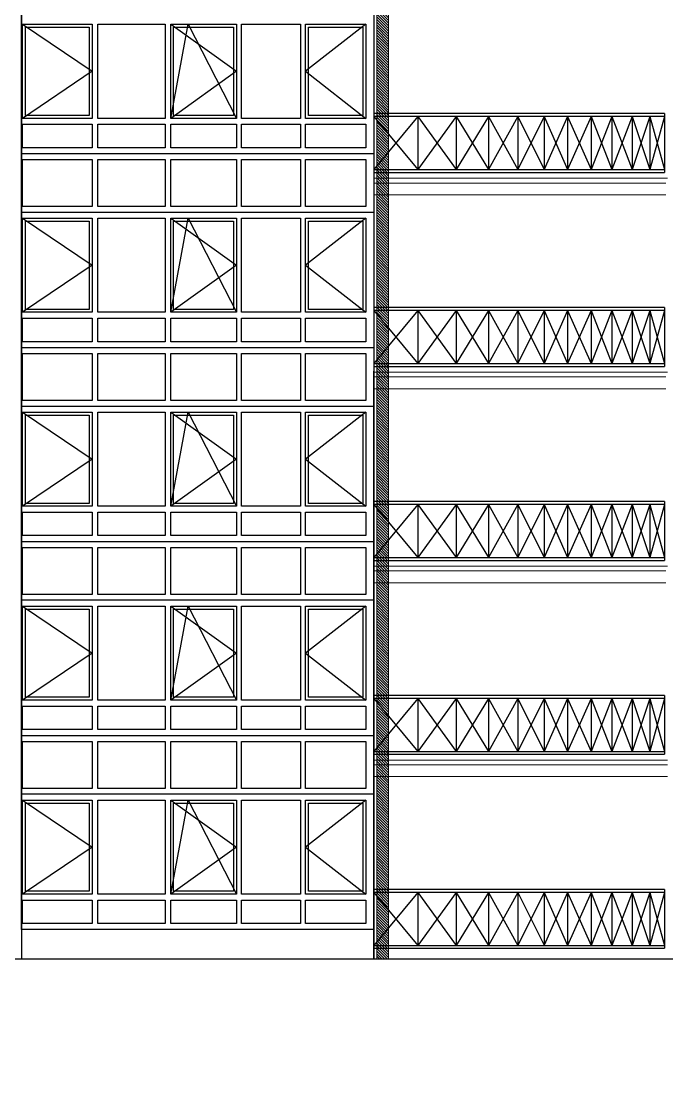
# Model space of a CAD drawing. Header units: inches. Extents: x -634 to 3638, y -6930911 to 5552.
# Drawn here: x 2247.96 to 2259.43, y 3390.96 to 3409.93 of the extents above; entities that cross this region are included whole.
import ezdxf

# ---------------------------------------------------------------- set-up
doc = ezdxf.new("R2010")
doc.units = ezdxf.units.IN
doc.header["$MEASUREMENT"] = 0
doc.linetypes.add('DASHED2', pattern=[9.525, 6.35, -3.175])
doc.layers.add('ELEV', color=134, linetype='Continuous', lineweight=18)
doc.layers.add('WALL_1', color=11, linetype='Continuous', lineweight=15)
for name, color, linetype in [('OGRAJDENIYE', 255, 'Continuous'), ('Okno', 150, 'Continuous'), ('WALL', 243, 'Continuous'), ('развертка', 7, 'Continuous')]:
    doc.layers.add(name, color=color, linetype=linetype)

msp = doc.modelspace()

# ---------------------------------------------------------------- hatches: boundary and pattern name
at = {"layer": 'ELEV', "linetype": 'Continuous'}
h = msp.add_hatch(dxfattribs=at)
h.set_pattern_fill('ANSI31', color=256, scale=0.01044, style=0)
h.set_pattern_definition([(45, (1262.311104, 3366.587935), (-0.02343928418428, 0.02343928418428), [])])
edge = h.paths.add_edge_path()
edge.add_ellipse((1445.78234, 3471.96182), major_axis=(0, 6932302.83262), ratio=0.00000001506, start_angle=89.999976115149, end_angle=270.000023884851)
edge.add_line((1445.67794, 3474.85168), (1445.67794, 3528.48347))
edge.add_line((1445.67794, 3528.48347), (1445.88675, 3528.48347))
edge.add_line((1445.88675, 3528.48347), (1445.88675, 3474.85168))
h = msp.add_hatch(dxfattribs=at)
h.set_pattern_fill('ANSI31', color=256, scale=0.01044, angle=180, style=0)
h.set_pattern_definition([(135, (2375.761223, 3285.016235), (0.023439284, 0.023439284), [])])
h.paths.add_polyline_path([(2253.36792, 3441.65057), (2254.27932, 3441.36161), (2254.27932, 3393.27998), (2254.48812, 3393.27998), (2254.48812, 3441.51446), (2253.57673, 3441.80342)])

# ---------------------------------------------------------------- linework, layer by layer
at = {"layer": 'ELEV', "linetype": 'Continuous', "flags": 128}
for points in [[(2254.27932, 3441.36161, 0.02088, 0.02088, 0), (2254.27932, 3393.27998, 0, 0, 0)], [(2254.48812, 3441.51446, 0.02088, 0.02088, 0), (2254.48812, 3393.27998, 0, 0, 0)]]:
    msp.add_lwpolyline(points, format="xyseb", dxfattribs=at)
at = {"layer": 'OGRAJDENIYE', "color": 7}
for p, q in [((2259.39379, 3408.29323), (2254.22581, 3408.29323)), ((2259.39379, 3408.24102), (2254.22581, 3408.24102)), ((2255.00884, 3408.24102), (2254.22581, 3407.30139)), ((2254.22581, 3408.24102), (2255.00884, 3407.30139)), ((2255.00884, 3408.24102), (2255.00884, 3407.30139)), ((2255.68746, 3408.24102), (2255.00884, 3407.30139)), ((2255.00884, 3408.24102), (2255.68746, 3407.30139)), ((2255.68746, 3408.24102), (2255.68746, 3407.30139)), ((2255.68746, 3408.24102), (2256.26168, 3407.30139)), ((2256.26169, 3408.241), (2255.68746, 3407.30139)), ((2256.26168, 3408.24102), (2256.26168, 3407.30139)), ((2256.7837, 3408.24102), (2256.26168, 3407.30139)), ((2256.26168, 3408.24102), (2256.7837, 3407.30139)), ((2256.7837, 3408.24102), (2256.7837, 3407.30139)), ((2257.25352, 3408.24102), (2256.7837, 3407.30139)), ((2256.7837, 3408.24102), (2257.2537, 3407.30196)), ((2257.25352, 3408.24102), (2257.25352, 3407.30139)), ((2257.67113, 3408.24102), (2257.25352, 3407.30156)), ((2257.25352, 3408.24102), (2257.67113, 3407.30139)), ((2257.67113, 3408.24102), (2257.67113, 3407.30139)), ((2258.08875, 3408.24102), (2257.67113, 3407.30139)), ((2257.67113, 3408.24102), (2258.08875, 3407.30139)), ((2258.08875, 3408.24102), (2258.08875, 3407.30139)), ((2258.45416, 3408.24102), (2258.08875, 3407.30139)), ((2258.08875, 3408.24102), (2258.45416, 3407.30139)), ((2258.45416, 3408.24102), (2258.45416, 3407.30139)), ((2258.81957, 3408.24102), (2258.45416, 3407.30139)), ((2258.45416, 3408.24102), (2258.81957, 3407.30139)), ((2258.81957, 3408.24102), (2258.81957, 3407.30952)), ((2259.13278, 3408.24102), (2258.81957, 3407.30139)), ((2258.81957, 3408.24102), (2259.13278, 3407.30139)), ((2259.13278, 3408.24102), (2259.13278, 3407.30139)), ((2259.39379, 3408.24102), (2259.13278, 3407.30139)), ((2259.13278, 3408.24102), (2259.39379, 3407.30139)), ((2259.39379, 3408.29323), (2259.39379, 3407.24919)), ((2254.22581, 3407.30139), (2259.39379, 3407.30139)), ((2254.22581, 3407.24919), (2259.39379, 3407.24919)), ((2259.39379, 3404.84791), (2254.22581, 3404.84791)), ((2259.39379, 3404.7957), (2254.22581, 3404.7957)), ((2255.00884, 3404.7957), (2254.22581, 3403.85607)), ((2254.22581, 3404.7957), (2255.00884, 3403.85607)), ((2255.00884, 3404.7957), (2255.00884, 3403.85607)), ((2255.68746, 3404.7957), (2255.00884, 3403.85607)), ((2255.00884, 3404.7957), (2255.68746, 3403.85607)), ((2255.68746, 3404.7957), (2255.68746, 3403.85607)), ((2255.68746, 3404.7957), (2256.26168, 3403.85607)), ((2256.26169, 3404.79568), (2255.68746, 3403.85607)), ((2256.26168, 3404.7957), (2256.26168, 3403.85607)), ((2256.7837, 3404.7957), (2256.26168, 3403.85607)), ((2256.26168, 3404.7957), (2256.7837, 3403.85607)), ((2256.7837, 3404.7957), (2256.7837, 3403.85607)), ((2257.25352, 3404.7957), (2256.7837, 3403.85607)), ((2256.7837, 3404.7957), (2257.2537, 3403.85664)), ((2257.25352, 3404.7957), (2257.25352, 3403.85607)), ((2257.67113, 3404.7957), (2257.25352, 3403.85624)), ((2257.25352, 3404.7957), (2257.67113, 3403.85607)), ((2257.67113, 3404.7957), (2257.67113, 3403.85607)), ((2258.08875, 3404.7957), (2257.67113, 3403.85607)), ((2257.67113, 3404.7957), (2258.08875, 3403.85607)), ((2258.08875, 3404.7957), (2258.08875, 3403.85607)), ((2258.45416, 3404.7957), (2258.08875, 3403.85607)), ((2258.08875, 3404.7957), (2258.45416, 3403.85607)), ((2258.45416, 3404.7957), (2258.45416, 3403.85607)), ((2258.81957, 3404.7957), (2258.45416, 3403.85607)), ((2258.45416, 3404.7957), (2258.81957, 3403.85607)), ((2258.81957, 3404.7957), (2258.81957, 3403.8642)), ((2259.13278, 3404.7957), (2258.81957, 3403.85607)), ((2258.81957, 3404.7957), (2259.13278, 3403.85607)), ((2259.13278, 3404.7957), (2259.13278, 3403.85607)), ((2259.39379, 3404.7957), (2259.13278, 3403.85607)), ((2259.13278, 3404.7957), (2259.39379, 3403.85607)), ((2259.39379, 3404.84791), (2259.39379, 3403.80387)), ((2254.22581, 3403.85607), (2259.39379, 3403.85607)), ((2254.22581, 3403.80387), (2259.39379, 3403.80387)), ((2259.39379, 3401.40259), (2254.22581, 3401.40259)), ((2259.39379, 3401.35038), (2254.22581, 3401.35038)), ((2255.00884, 3401.35038), (2254.22581, 3400.41075)), ((2254.22581, 3401.35038), (2255.00884, 3400.41075)), ((2255.00884, 3401.35038), (2255.00884, 3400.41075)), ((2255.68746, 3401.35038), (2255.00884, 3400.41075)), ((2255.00884, 3401.35038), (2255.68746, 3400.41075)), ((2255.68746, 3401.35038), (2255.68746, 3400.41075)), ((2255.68746, 3401.35038), (2256.26168, 3400.41075)), ((2256.26169, 3401.35036), (2255.68746, 3400.41075)), ((2256.26168, 3401.35038), (2256.26168, 3400.41075)), ((2256.7837, 3401.35038), (2256.26168, 3400.41075)), ((2256.26168, 3401.35038), (2256.7837, 3400.41075)), ((2256.7837, 3401.35038), (2256.7837, 3400.41075)), ((2257.25352, 3401.35038), (2256.7837, 3400.41075)), ((2256.7837, 3401.35038), (2257.2537, 3400.41132)), ((2257.25352, 3401.35038), (2257.25352, 3400.41075)), ((2257.67113, 3401.35038), (2257.25352, 3400.41092)), ((2257.25352, 3401.35038), (2257.67113, 3400.41075)), ((2257.67113, 3401.35038), (2257.67113, 3400.41075)), ((2258.08875, 3401.35038), (2257.67113, 3400.41075)), ((2257.67113, 3401.35038), (2258.08875, 3400.41075)), ((2258.08875, 3401.35038), (2258.08875, 3400.41075)), ((2258.45416, 3401.35038), (2258.08875, 3400.41075)), ((2258.08875, 3401.35038), (2258.45416, 3400.41075)), ((2258.45416, 3401.35038), (2258.45416, 3400.41075)), ((2258.81957, 3401.35038), (2258.45416, 3400.41075)), ((2258.45416, 3401.35038), (2258.81957, 3400.41075)), ((2258.81957, 3401.35038), (2258.81957, 3400.41888)), ((2259.13278, 3401.35038), (2258.81957, 3400.41075)), ((2258.81957, 3401.35038), (2259.13278, 3400.41075)), ((2259.13278, 3401.35038), (2259.13278, 3400.41075)), ((2259.39379, 3401.35038), (2259.13278, 3400.41075)), ((2259.13278, 3401.35038), (2259.39379, 3400.41075)), ((2259.39379, 3401.40259), (2259.39379, 3400.35855)), ((2254.22581, 3400.41075), (2259.39379, 3400.41075)), ((2254.22581, 3400.35855), (2259.39379, 3400.35855)), ((2259.39379, 3397.95727), (2254.22581, 3397.95727)), ((2259.39379, 3397.90506), (2254.22581, 3397.90506)), ((2255.00884, 3397.90506), (2254.22581, 3396.96543)), ((2254.22581, 3397.90506), (2255.00884, 3396.96543)), ((2255.00884, 3397.90506), (2255.00884, 3396.96543)), ((2255.68746, 3397.90506), (2255.00884, 3396.96543)), ((2255.00884, 3397.90506), (2255.68746, 3396.96543)), ((2255.68746, 3397.90506), (2255.68746, 3396.96543)), ((2255.68746, 3397.90506), (2256.26168, 3396.96543)), ((2256.26169, 3397.90504), (2255.68746, 3396.96543)), ((2256.26168, 3397.90506), (2256.26168, 3396.96543)), ((2256.7837, 3397.90506), (2256.26168, 3396.96543)), ((2256.26168, 3397.90506), (2256.7837, 3396.96543)), ((2256.7837, 3397.90506), (2256.7837, 3396.96543)), ((2257.25352, 3397.90506), (2256.7837, 3396.96543)), ((2256.7837, 3397.90506), (2257.2537, 3396.966)), ((2257.25352, 3397.90506), (2257.25352, 3396.96543)), ((2257.67113, 3397.90506), (2257.25352, 3396.9656)), ((2257.25352, 3397.90506), (2257.67113, 3396.96543)), ((2257.67113, 3397.90506), (2257.67113, 3396.96543)), ((2258.08875, 3397.90506), (2257.67113, 3396.96543)), ((2257.67113, 3397.90506), (2258.08875, 3396.96543)), ((2258.08875, 3397.90506), (2258.08875, 3396.96543)), ((2258.45416, 3397.90506), (2258.08875, 3396.96543)), ((2258.08875, 3397.90506), (2258.45416, 3396.96543)), ((2258.45416, 3397.90506), (2258.45416, 3396.96543)), ((2258.81957, 3397.90506), (2258.45416, 3396.96543)), ((2258.45416, 3397.90506), (2258.81957, 3396.96543)), ((2258.81957, 3397.90506), (2258.81957, 3396.97356)), ((2259.13278, 3397.90506), (2258.81957, 3396.96543)), ((2258.81957, 3397.90506), (2259.13278, 3396.96543)), ((2259.13278, 3397.90506), (2259.13278, 3396.96543)), ((2259.39379, 3397.90506), (2259.13278, 3396.96543)), ((2259.13278, 3397.90506), (2259.39379, 3396.96543)), ((2259.39379, 3397.95727), (2259.39379, 3396.91323)), ((2254.22581, 3396.96543), (2259.39379, 3396.96543)), ((2254.22581, 3396.91323), (2259.39379, 3396.91323)), ((2259.39379, 3394.51195), (2254.22581, 3394.51195)), ((2259.39379, 3394.51195), (2259.39379, 3393.46791)), ((2259.39379, 3394.45974), (2254.22581, 3394.45974)), ((2255.00884, 3394.45974), (2254.22581, 3393.52011)), ((2254.22581, 3394.45974), (2255.00884, 3393.52011)), ((2255.00884, 3394.45974), (2255.00884, 3393.52011)), ((2255.68746, 3394.45974), (2255.00884, 3393.52011)), ((2255.00884, 3394.45974), (2255.68746, 3393.52011)), ((2255.68746, 3394.45974), (2255.68746, 3393.52011)), ((2255.68746, 3394.45974), (2256.26168, 3393.52011)), ((2256.26169, 3394.45972), (2255.68746, 3393.52011)), ((2256.26168, 3394.45974), (2256.26168, 3393.52011)), ((2256.7837, 3394.45974), (2256.26168, 3393.52011)), ((2256.26168, 3394.45974), (2256.7837, 3393.52011)), ((2256.7837, 3394.45974), (2256.7837, 3393.52011)), ((2257.25352, 3394.45974), (2256.7837, 3393.52011)), ((2256.7837, 3394.45974), (2257.2537, 3393.52068)), ((2257.25352, 3394.45974), (2257.25352, 3393.52011)), ((2257.67113, 3394.45974), (2257.25352, 3393.52028)), ((2257.25352, 3394.45974), (2257.67113, 3393.52011)), ((2257.67113, 3394.45974), (2257.67113, 3393.52011)), ((2258.08875, 3394.45974), (2257.67113, 3393.52011)), ((2257.67113, 3394.45974), (2258.08875, 3393.52011)), ((2258.08875, 3394.45974), (2258.08875, 3393.52011)), ((2258.45416, 3394.45974), (2258.08875, 3393.52011)), ((2258.08875, 3394.45974), (2258.45416, 3393.52011)), ((2258.45416, 3394.45974), (2258.45416, 3393.52011)), ((2258.81957, 3394.45974), (2258.45416, 3393.52011)), ((2258.45416, 3394.45974), (2258.81957, 3393.52011)), ((2258.81957, 3394.45974), (2258.81957, 3393.52824)), ((2259.13278, 3394.45974), (2258.81957, 3393.52011)), ((2258.81957, 3394.45974), (2259.13278, 3393.52011)), ((2259.13278, 3394.45974), (2259.13278, 3393.52011)), ((2259.39379, 3394.45974), (2259.13278, 3393.52011)), ((2259.13278, 3394.45974), (2259.39379, 3393.52011)), ((2254.22581, 3393.52011), (2259.39379, 3393.52011)), ((2254.22581, 3393.46791), (2259.39379, 3393.46791))]:
    msp.add_line(p, q, dxfattribs=at)
at = {"layer": 'Okno', "color": 7, "linetype": 'DASHED2', "ltscale": 0.4}
for p, q in [((2247.9836, 3409.88016), (2249.22028, 3409.04493)), ((2250.61612, 3408.2097), (2250.92791, 3409.88016)), ((2250.61612, 3409.88016), (2251.7828, 3409.04493)), ((2250.92791, 3409.88016), (2251.7828, 3408.2097)), ((2254.08162, 3409.88016), (2253.01279, 3409.04493)), ((2249.22028, 3409.04493), (2247.9836, 3408.2097)), ((2251.7828, 3409.04493), (2250.61612, 3408.2097)), ((2253.01279, 3409.04493), (2254.08162, 3408.2097)), ((2247.9836, 3406.43484), (2249.22028, 3405.59961)), ((2250.61612, 3404.76438), (2250.92791, 3406.43484)), ((2250.61612, 3406.43484), (2251.7828, 3405.59961)), ((2250.92791, 3406.43484), (2251.7828, 3404.76438)), ((2254.08162, 3406.43484), (2253.01279, 3405.59961)), ((2249.22028, 3405.59961), (2247.9836, 3404.76438)), ((2251.7828, 3405.59961), (2250.61612, 3404.76438)), ((2253.01279, 3405.59961), (2254.08162, 3404.76438)), ((2247.9836, 3402.98952), (2249.22028, 3402.15429)), ((2250.61612, 3401.31906), (2250.92791, 3402.98952)), ((2250.61612, 3402.98952), (2251.7828, 3402.15429)), ((2250.92791, 3402.98952), (2251.7828, 3401.31906)), ((2254.08162, 3402.98952), (2253.01279, 3402.15429)), ((2249.22028, 3402.15429), (2247.9836, 3401.31906)), ((2251.7828, 3402.15429), (2250.61612, 3401.31906)), ((2253.01279, 3402.15429), (2254.08162, 3401.31906)), ((2247.9836, 3399.5442), (2249.22028, 3398.70897)), ((2250.61612, 3397.87374), (2250.92791, 3399.5442)), ((2250.61612, 3399.5442), (2251.7828, 3398.70897)), ((2250.92791, 3399.5442), (2251.7828, 3397.87374)), ((2254.08162, 3399.5442), (2253.01279, 3398.70897)), ((2249.22028, 3398.70897), (2247.9836, 3397.87374)), ((2251.7828, 3398.70897), (2250.61612, 3397.87374)), ((2253.01279, 3398.70897), (2254.08162, 3397.87374)), ((2247.9836, 3396.09888), (2249.22028, 3395.26365)), ((2250.61612, 3394.42842), (2250.92791, 3396.09888)), ((2250.61612, 3396.09888), (2251.7828, 3395.26365)), ((2250.92791, 3396.09888), (2251.7828, 3394.42842)), ((2254.08162, 3396.09888), (2253.01279, 3395.26365)), ((2249.22028, 3395.26365), (2247.9836, 3394.42842)), ((2251.7828, 3395.26365), (2250.61612, 3394.42842)), ((2253.01279, 3395.26365), (2254.08162, 3394.42842))]:
    msp.add_line(p, q, dxfattribs=at)
at = {"layer": 'Okno', "color": 7, "linetype": 'Continuous'}
msp.add_lwpolyline([(2247.96159, 3441.30565), (2254.22581, 3441.30565), (2254.22581, 3393.802), (2247.96159, 3393.802)], close=True, dxfattribs=at)
at = {"layer": 'Okno', "color": 7}
for points in [[(2247.9836, 3409.88016), (2249.22028, 3409.88016), (2249.22028, 3408.2097), (2247.9836, 3408.2097)], [(2249.31884, 3409.88016), (2250.51948, 3409.88016), (2250.51948, 3408.2097), (2249.31884, 3408.2097)], [(2250.61612, 3409.88016), (2251.7828, 3409.88016), (2251.7828, 3408.2097), (2250.61612, 3408.2097)], [(2251.87673, 3409.88016), (2252.92077, 3409.88016), (2252.92077, 3408.2097), (2251.87673, 3408.2097)], [(2253.01279, 3409.88016), (2254.08162, 3409.88016), (2254.08162, 3408.2097), (2253.01279, 3408.2097)], [(2248.0358, 3409.82796), (2249.16808, 3409.82796), (2249.16808, 3408.2619), (2248.0358, 3408.2619), (2248.0358, 3409.82796)], [(2250.66833, 3409.82796), (2251.7306, 3409.82796), (2251.7306, 3408.2619), (2250.66833, 3408.2619), (2250.66833, 3409.82796)], [(2253.065, 3409.82796), (2254.02942, 3409.82796), (2254.02942, 3408.2619), (2253.065, 3408.2619), (2253.065, 3409.82796)], [(2247.9836, 3408.1053), (2249.22028, 3408.1053), (2249.22028, 3407.68768), (2247.9836, 3407.68768)], [(2249.31884, 3408.1053), (2250.51948, 3408.1053), (2250.51948, 3407.68768), (2249.31884, 3407.68768)], [(2250.61612, 3408.1053), (2251.7828, 3408.1053), (2251.7828, 3407.68768), (2250.61612, 3407.68768)], [(2251.87673, 3408.1053), (2252.92077, 3408.1053), (2252.92077, 3407.68768), (2251.87673, 3407.68768)], [(2253.01279, 3408.1053), (2254.08162, 3408.1053), (2254.08162, 3407.68768), (2253.01279, 3407.68768)], [(2247.9836, 3407.47888), (2249.22028, 3407.47888), (2249.22028, 3406.64365), (2247.9836, 3406.64365)], [(2249.31884, 3407.47888), (2250.51948, 3407.47888), (2250.51948, 3406.64365), (2249.31884, 3406.64365)], [(2250.61612, 3407.47888), (2251.7828, 3407.47888), (2251.7828, 3406.64365), (2250.61612, 3406.64365)], [(2251.87673, 3407.47888), (2252.92077, 3407.47888), (2252.92077, 3406.64365), (2251.87673, 3406.64365)], [(2253.01279, 3407.47888), (2254.08162, 3407.47888), (2254.08162, 3406.64365), (2253.01279, 3406.64365)], [(2247.9836, 3406.43484), (2249.22028, 3406.43484), (2249.22028, 3404.76438), (2247.9836, 3404.76438)], [(2248.0358, 3406.38264), (2249.16808, 3406.38264), (2249.16808, 3404.81658), (2248.0358, 3404.81658), (2248.0358, 3406.38264)], [(2249.31884, 3406.43484), (2250.51948, 3406.43484), (2250.51948, 3404.76438), (2249.31884, 3404.76438)], [(2250.61612, 3406.43484), (2251.7828, 3406.43484), (2251.7828, 3404.76438), (2250.61612, 3404.76438)], [(2250.66833, 3406.38264), (2251.7306, 3406.38264), (2251.7306, 3404.81658), (2250.66833, 3404.81658), (2250.66833, 3406.38264)], [(2251.87673, 3406.43484), (2252.92077, 3406.43484), (2252.92077, 3404.76438), (2251.87673, 3404.76438)], [(2253.01279, 3406.43484), (2254.08162, 3406.43484), (2254.08162, 3404.76438), (2253.01279, 3404.76438)], [(2253.065, 3406.38264), (2254.02942, 3406.38264), (2254.02942, 3404.81658), (2253.065, 3404.81658), (2253.065, 3406.38264)], [(2247.9836, 3404.65998), (2249.22028, 3404.65998), (2249.22028, 3404.24236), (2247.9836, 3404.24236)], [(2249.31884, 3404.65998), (2250.51948, 3404.65998), (2250.51948, 3404.24236), (2249.31884, 3404.24236)], [(2250.61612, 3404.65998), (2251.7828, 3404.65998), (2251.7828, 3404.24236), (2250.61612, 3404.24236)], [(2251.87673, 3404.65998), (2252.92077, 3404.65998), (2252.92077, 3404.24236), (2251.87673, 3404.24236)], [(2253.01279, 3404.65998), (2254.08162, 3404.65998), (2254.08162, 3404.24236), (2253.01279, 3404.24236)], [(2247.9836, 3404.03356), (2249.22028, 3404.03356), (2249.22028, 3403.19833), (2247.9836, 3403.19833)], [(2249.31884, 3404.03356), (2250.51948, 3404.03356), (2250.51948, 3403.19833), (2249.31884, 3403.19833)], [(2250.61612, 3404.03356), (2251.7828, 3404.03356), (2251.7828, 3403.19833), (2250.61612, 3403.19833)], [(2251.87673, 3404.03356), (2252.92077, 3404.03356), (2252.92077, 3403.19833), (2251.87673, 3403.19833)], [(2253.01279, 3404.03356), (2254.08162, 3404.03356), (2254.08162, 3403.19833), (2253.01279, 3403.19833)], [(2247.9836, 3402.98952), (2249.22028, 3402.98952), (2249.22028, 3401.31906), (2247.9836, 3401.31906)], [(2248.0358, 3402.93732), (2249.16808, 3402.93732), (2249.16808, 3401.37126), (2248.0358, 3401.37126), (2248.0358, 3402.93732)], [(2249.31884, 3402.98952), (2250.51948, 3402.98952), (2250.51948, 3401.31906), (2249.31884, 3401.31906)], [(2250.61612, 3402.98952), (2251.7828, 3402.98952), (2251.7828, 3401.31906), (2250.61612, 3401.31906)], [(2250.66833, 3402.93732), (2251.7306, 3402.93732), (2251.7306, 3401.37126), (2250.66833, 3401.37126), (2250.66833, 3402.93732)], [(2251.87673, 3402.98952), (2252.92077, 3402.98952), (2252.92077, 3401.31906), (2251.87673, 3401.31906)], [(2253.01279, 3402.98952), (2254.08162, 3402.98952), (2254.08162, 3401.31906), (2253.01279, 3401.31906)], [(2253.065, 3402.93732), (2254.02942, 3402.93732), (2254.02942, 3401.37126), (2253.065, 3401.37126), (2253.065, 3402.93732)], [(2247.9836, 3401.21466), (2249.22028, 3401.21466), (2249.22028, 3400.79704), (2247.9836, 3400.79704)], [(2249.31884, 3401.21466), (2250.51948, 3401.21466), (2250.51948, 3400.79704), (2249.31884, 3400.79704)], [(2250.61612, 3401.21466), (2251.7828, 3401.21466), (2251.7828, 3400.79704), (2250.61612, 3400.79704)], [(2251.87673, 3401.21466), (2252.92077, 3401.21466), (2252.92077, 3400.79704), (2251.87673, 3400.79704)], [(2253.01279, 3401.21466), (2254.08162, 3401.21466), (2254.08162, 3400.79704), (2253.01279, 3400.79704)], [(2247.9836, 3400.58824), (2249.22028, 3400.58824), (2249.22028, 3399.75301), (2247.9836, 3399.75301)], [(2249.31884, 3400.58824), (2250.51948, 3400.58824), (2250.51948, 3399.75301), (2249.31884, 3399.75301)], [(2250.61612, 3400.58824), (2251.7828, 3400.58824), (2251.7828, 3399.75301), (2250.61612, 3399.75301)], [(2251.87673, 3400.58824), (2252.92077, 3400.58824), (2252.92077, 3399.75301), (2251.87673, 3399.75301)], [(2253.01279, 3400.58824), (2254.08162, 3400.58824), (2254.08162, 3399.75301), (2253.01279, 3399.75301)], [(2247.9836, 3399.5442), (2249.22028, 3399.5442), (2249.22028, 3397.87374), (2247.9836, 3397.87374)], [(2248.0358, 3399.492), (2249.16808, 3399.492), (2249.16808, 3397.92594), (2248.0358, 3397.92594), (2248.0358, 3399.492)], [(2249.31884, 3399.5442), (2250.51948, 3399.5442), (2250.51948, 3397.87374), (2249.31884, 3397.87374)], [(2250.61612, 3399.5442), (2251.7828, 3399.5442), (2251.7828, 3397.87374), (2250.61612, 3397.87374)], [(2250.66833, 3399.492), (2251.7306, 3399.492), (2251.7306, 3397.92594), (2250.66833, 3397.92594), (2250.66833, 3399.492)], [(2251.87673, 3399.5442), (2252.92077, 3399.5442), (2252.92077, 3397.87374), (2251.87673, 3397.87374)], [(2253.01279, 3399.5442), (2254.08162, 3399.5442), (2254.08162, 3397.87374), (2253.01279, 3397.87374)], [(2253.065, 3399.492), (2254.02942, 3399.492), (2254.02942, 3397.92594), (2253.065, 3397.92594), (2253.065, 3399.492)], [(2247.9836, 3397.76934), (2249.22028, 3397.76934), (2249.22028, 3397.35172), (2247.9836, 3397.35172)], [(2249.31884, 3397.76934), (2250.51948, 3397.76934), (2250.51948, 3397.35172), (2249.31884, 3397.35172)], [(2250.61612, 3397.76934), (2251.7828, 3397.76934), (2251.7828, 3397.35172), (2250.61612, 3397.35172)], [(2251.87673, 3397.76934), (2252.92077, 3397.76934), (2252.92077, 3397.35172), (2251.87673, 3397.35172)], [(2253.01279, 3397.76934), (2254.08162, 3397.76934), (2254.08162, 3397.35172), (2253.01279, 3397.35172)], [(2247.9836, 3397.14292), (2249.22028, 3397.14292), (2249.22028, 3396.30769), (2247.9836, 3396.30769)], [(2249.31884, 3397.14292), (2250.51948, 3397.14292), (2250.51948, 3396.30769), (2249.31884, 3396.30769)], [(2250.61612, 3397.14292), (2251.7828, 3397.14292), (2251.7828, 3396.30769), (2250.61612, 3396.30769)], [(2251.87673, 3397.14292), (2252.92077, 3397.14292), (2252.92077, 3396.30769), (2251.87673, 3396.30769)], [(2253.01279, 3397.14292), (2254.08162, 3397.14292), (2254.08162, 3396.30769), (2253.01279, 3396.30769)], [(2247.9836, 3396.09888), (2249.22028, 3396.09888), (2249.22028, 3394.42842), (2247.9836, 3394.42842)], [(2248.0358, 3396.04668), (2249.16808, 3396.04668), (2249.16808, 3394.48063), (2248.0358, 3394.48063), (2248.0358, 3396.04668)], [(2249.31884, 3396.09888), (2250.51948, 3396.09888), (2250.51948, 3394.42842), (2249.31884, 3394.42842)], [(2250.61612, 3396.09888), (2251.7828, 3396.09888), (2251.7828, 3394.42842), (2250.61612, 3394.42842)], [(2250.66833, 3396.04668), (2251.7306, 3396.04668), (2251.7306, 3394.48063), (2250.66833, 3394.48063), (2250.66833, 3396.04668)], [(2251.87673, 3396.09888), (2252.92077, 3396.09888), (2252.92077, 3394.42842), (2251.87673, 3394.42842)], [(2253.01279, 3396.09888), (2254.08162, 3396.09888), (2254.08162, 3394.42842), (2253.01279, 3394.42842)], [(2253.065, 3396.04668), (2254.02942, 3396.04668), (2254.02942, 3394.48063), (2253.065, 3394.48063), (2253.065, 3396.04668)], [(2247.9836, 3394.32402), (2249.22028, 3394.32402), (2249.22028, 3393.90641), (2247.9836, 3393.90641)], [(2249.31884, 3394.32402), (2250.51948, 3394.32402), (2250.51948, 3393.90641), (2249.31884, 3393.90641)], [(2250.61612, 3394.32402), (2251.7828, 3394.32402), (2251.7828, 3393.90641), (2250.61612, 3393.90641)], [(2251.87673, 3394.32402), (2252.92077, 3394.32402), (2252.92077, 3393.90641), (2251.87673, 3393.90641)], [(2253.01279, 3394.32402), (2254.08162, 3394.32402), (2254.08162, 3393.90641), (2253.01279, 3393.90641)]]:
    msp.add_lwpolyline(points, close=True, dxfattribs=at)
for points in [[(2254.22581, 3406.53924), (2247.96159, 3406.53924), (2247.96159, 3407.58328), (2254.22581, 3407.58328)], [(2254.22581, 3403.09392), (2247.96159, 3403.09392), (2247.96159, 3404.13796), (2254.22581, 3404.13796)], [(2254.22581, 3399.6486), (2247.96159, 3399.6486), (2247.96159, 3400.69264), (2254.22516, 3400.69264)], [(2254.21433, 3396.20329), (2247.96159, 3396.20329), (2247.96159, 3397.24732), (2254.22581, 3397.24732)]]:
    msp.add_lwpolyline(points, dxfattribs=at)
at = {"layer": 'WALL', "color": 7, "linetype": 'Continuous'}
for p, q in [((2247.96159, 3441.30565), (2247.96159, 3393.27998)), ((2254.22581, 3441.30565), (2254.22581, 3393.27998)), ((2254.22581, 3441.30565), (2254.22581, 3393.27998)), ((2254.22581, 3393.27998), (2254.22581, 3403.72035))]:
    msp.add_line(p, q, dxfattribs=at)
at = {"layer": 'WALL_1', "color": 7, "linetype": 'Continuous'}
for p, q in [((2254.22581, 3407.14479), (2259.44599, 3407.14479)), ((2254.22581, 3407.06126), (2259.41536, 3407.06126)), ((2254.22581, 3406.85246), (2259.41536, 3406.85246)), ((2254.22581, 3403.69947), (2259.44599, 3403.69947)), ((2254.22581, 3403.61594), (2259.41536, 3403.61594)), ((2254.22581, 3403.40714), (2259.41536, 3403.40714)), ((2254.22581, 3400.25415), (2259.44599, 3400.25415)), ((2254.22581, 3400.17062), (2259.41536, 3400.17062)), ((2254.22581, 3399.96182), (2259.41536, 3399.96182)), ((2254.22581, 3396.80883), (2259.44599, 3396.80883)), ((2254.22581, 3396.7253), (2259.44599, 3396.7253)), ((2254.22581, 3396.5165), (2259.44599, 3396.5165)), ((2241.07095, 3393.27998), (2264.66618, 3393.27998))]:
    msp.add_line(p, q, dxfattribs=at)
at = {"layer": 'развертка'}
msp.add_line((1883.34432, 3393.27998), (2396.27892, 3393.27998), dxfattribs=at)

doc.saveas('drawing.dxf')
